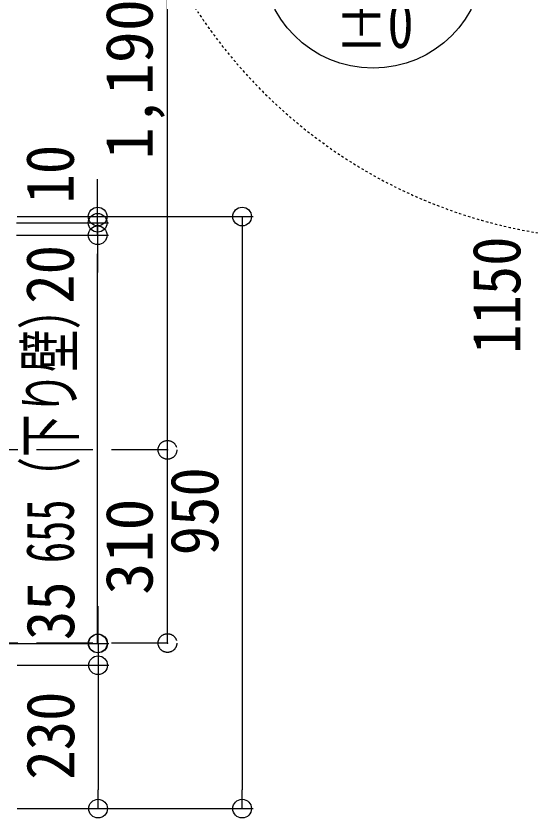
# Model space of a CAD drawing. Units: millimetres at full size, sheet at 1:30. Extents: x -17796 to 21385, y -23279 to 7734.
# Drawn here: x -12843 to -12017, y -1973 to -686 of the extents above; entities that cross this region are included whole.
import ezdxf
from ezdxf.enums import TextEntityAlignment as Align

# ---------------------------------------------------------------- set-up
doc = ezdxf.new("R2010")
doc.units = ezdxf.units.MM
doc.header["$LTSCALE"] = 30
doc.header["$PDMODE"] = 32
doc.header["$PDSIZE"] = 30
doc.linetypes.add('DASHED3', pattern=[4, 3, -1])
doc.linetypes.add('USER11', pattern=[0.25, 0.125, -0.125])
for name, color, linetype, lineweight in [('0-1_(W)電灯', 253, 'Continuous', 18), ('C-1_補助芯', 134, 'Continuous', 9), ('E-1_補助芯', 134, 'DASHED3', 9)]:
    doc.layers.add(name, color=color, linetype=linetype, lineweight=lineweight)
doc.styles.add('ＭＳ ゴシック', font='')
doc.styles.get('ＭＳ ゴシック').set_extended_font_data('MS Gothic')

msp = doc.modelspace()

# ---------------------------------------------------------------- linework, layer by layer
at = {"layer": '0-1_(W)電灯', "color": 6}
for p, q in [((-12712.47, -977.58), (-12712.47, -947.58)), ((-12712.47, -987.58), (-12712.47, -957.58)), ((-12841.8, -1007.58), (-12694.97, -1007.58)), ((-12841.8, -1007.58), (-12463.23, -1007.58)), ((-12712.47, -1017.58), (-12712.47, -1007.58)), ((-12842.47, -1017.58), (-12694.97, -1017.58)), ((-12841.8, -1017.58), (-12694.97, -1017.58)), ((-12712.47, -1037.58), (-12712.47, -1017.58)), ((-12842.47, -1037.58), (-12694.97, -1037.58)), ((-12842.47, -1037.58), (-12694.97, -1037.58)), ((-12480.73, -1037.58), (-12480.73, -1927.58)), ((-12712.47, -1047.58), (-12712.47, -1077.58)), ((-12712.47, -1662.58), (-12712.47, -1067.58)), ((-12712.47, -1067.58), (-12712.47, -1097.58)), ((-12711.8, -1662.58), (-12711.8, -1632.58)), ((-12950.4, -1692.58), (-12694.97, -1692.58)), ((-12841.8, -1692.58), (-12694.3, -1692.58)), ((-12711.8, -1692.58), (-12711.8, -1727.58)), ((-12841.8, -1727.58), (-12694.3, -1727.58)), ((-12841.8, -1727.58), (-12694.3, -1727.58)), ((-12711.8, -1757.58), (-12711.8, -1787.58)), ((-12711.8, -1757.58), (-12711.8, -1927.58)), ((-12841.8, -1957.58), (-12463.23, -1957.58)), ((-12841.8, -1957.58), (-12694.3, -1957.58))]:
    msp.add_line(p, q, dxfattribs=at)
at = {"layer": '0-1_(W)電灯', "color": 7}
for p, q in [((-12712.47, -1007.58), (-12712.47, -977.58)), ((-12712.47, -1017.58), (-12712.47, -987.58)), ((-12480.73, -1007.58), (-12480.73, -1037.58)), ((-12712.47, -1017.58), (-12712.47, -1047.58)), ((-12712.47, -1037.58), (-12712.47, -1067.58)), ((-12712.47, -1037.58), (-12712.47, -1067.58)), ((-12712.47, -1692.58), (-12712.47, -1662.58)), ((-12711.8, -1692.58), (-12711.8, -1662.58)), ((-12711.8, -1727.58), (-12711.8, -1757.58)), ((-12711.8, -1727.58), (-12711.8, -1757.58)), ((-12711.8, -1957.58), (-12711.8, -1927.58)), ((-12480.73, -1957.58), (-12480.73, -1927.58))]:
    msp.add_line(p, q, dxfattribs=at)
at = {"layer": '0-1_(W)電灯', "color": 6}
msp.add_circle((-12270.72, -590.98), 178.54, dxfattribs=at)
at = {"layer": '0-1_(W)電灯', "color": 7}
for centre in [(-12712.47, -1007.58), (-12712.47, -1017.58), (-12712.47, -1017.58), (-12480.73, -1007.58), (-12712.47, -1037.58), (-12712.47, -1037.58), (-12712.47, -1692.58), (-12711.8, -1692.58), (-12711.8, -1727.58), (-12711.8, -1727.58), (-12711.8, -1957.58), (-12480.73, -1957.58)]:
    msp.add_circle(centre, 15, dxfattribs=at)
at = {"layer": '0-1_(W)電灯', "color": 6, "linetype": 'USER11'}
msp.add_arc((-11873.72, -232.58), 812, 179.95068, 262.74904, dxfattribs=at)
at = {"layer": 'C-1_補助芯'}
for p, q in [((-12600.46, -1381.94), (-12600.46, -191.94)), ((-12600.46, -1691.94), (-12600.46, -1381.94))]:
    msp.add_line(p, q, dxfattribs=at)
at = {"layer": 'E-1_補助芯'}
for p, q in [((-12600.46, -1381.94), (-13764.72, -1381.94)), ((-12600.46, -1691.94), (-13119.72, -1691.94))]:
    msp.add_line(p, q, dxfattribs=at)
for p in [(-12600.46, -1381.94), (-12600.46, -1691.94)]:
    msp.add_point(p, dxfattribs=at)

# ---------------------------------------------------------------- texts
at = {"layer": '0-1_(W)電灯', "color": 6, "style": 'ＭＳ ゴシック', "width": 0.8}
msp.add_text('±0', height=76.97, dxfattribs=at).set_placement((-12331.34, -760.01), align=Align.BOTTOM_LEFT)
at = {"layer": '0-1_(W)電灯', "color": 9, "style": 'ＭＳ ゴシック'}
for s, width, p in [('10', 0.9, (-12727.67, -986.66)), ('1150', 0.9, (-12011.3, -1228.04)), ('20', 0.9, (-12727.67, -1147.43)), ('655（下り壁）', 0.65, (-12727.67, -1563.67)), ('950', 0.9, (-12495.92, -1551.15)), ('35', 0.9, (-12726.99, -1687.18)), ('230', 0.9, (-12726.99, -1911.15))]:
    msp.add_text(s, height=76.97, rotation=90, dxfattribs=dict(at, width=width)).set_placement(p, align=Align.BOTTOM_LEFT)
at = {"layer": 'E-1_補助芯', "style": 'ＭＳ ゴシック'}
for s, p in [('1,190', (-12601.57, -915.94)), ('310', (-12601.57, -1614.34))]:
    msp.add_text(s, height=75.66, rotation=90, dxfattribs=at).set_placement(p, align=Align.BOTTOM_LEFT)

doc.saveas('drawing.dxf')
